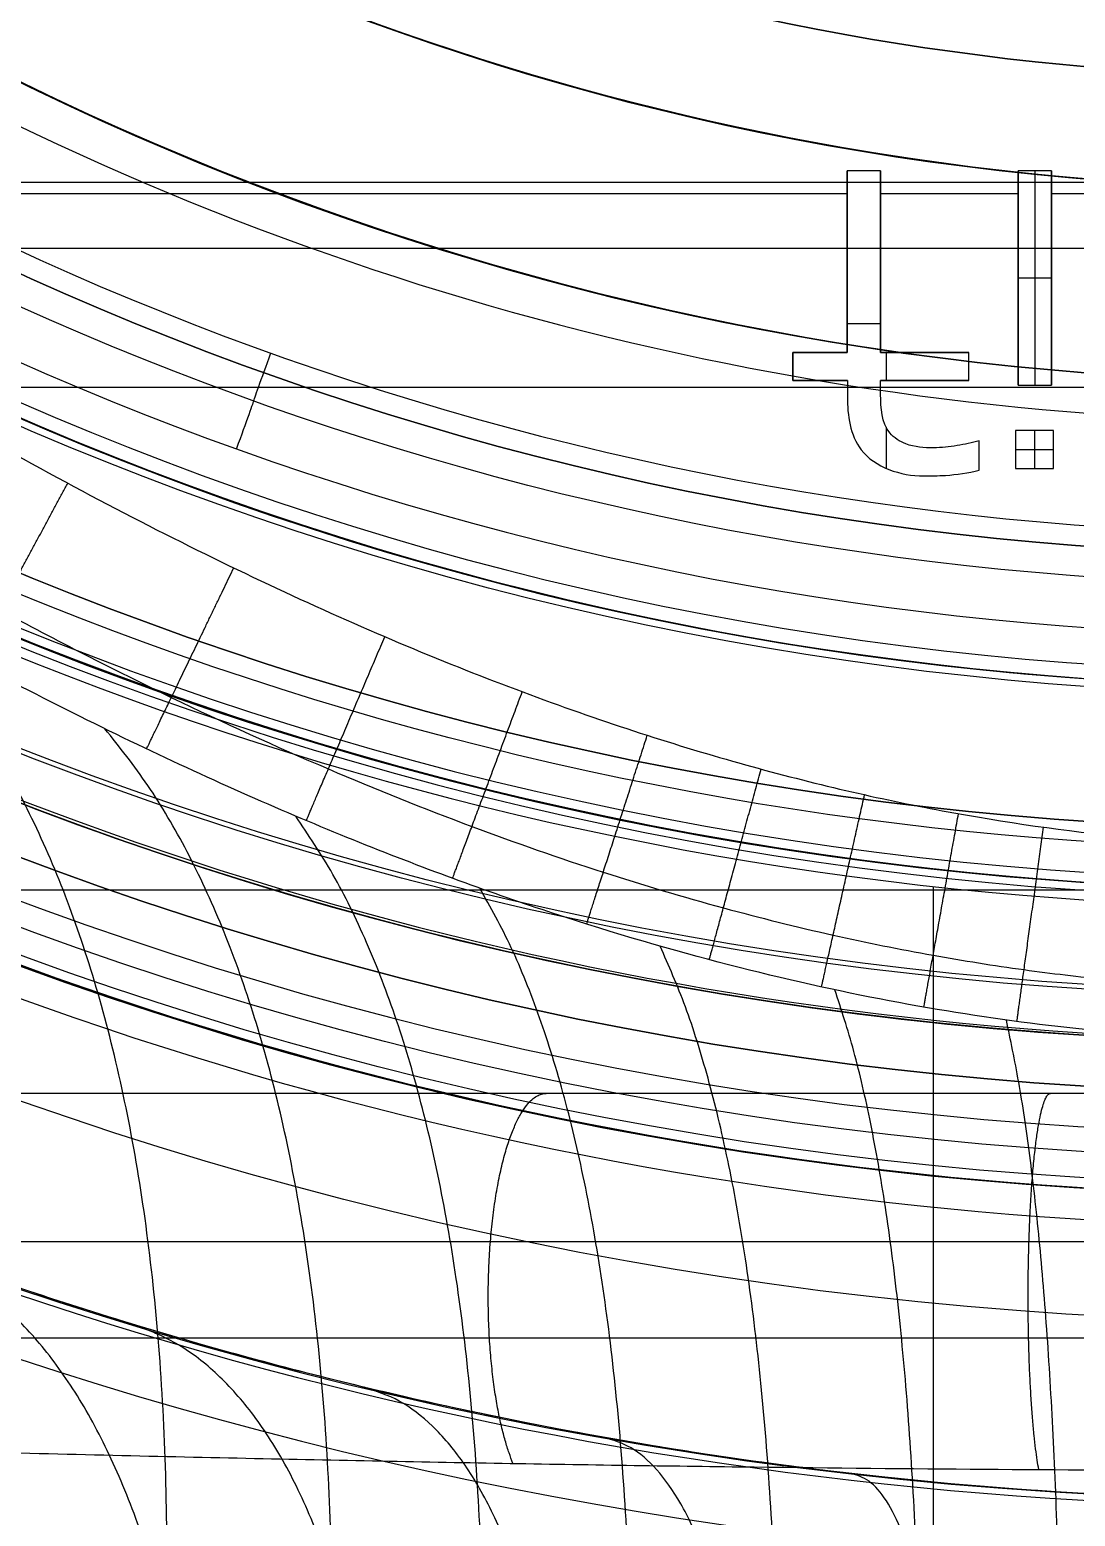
# Model space of a CAD drawing. Header units: centimetres. Extents: x -2.5 to 2.5, y -13.5 to 2.5.
# Drawn here: x -0.632 to -0.118, y -2.008 to -1.277 of the extents above; entities that cross this region are included whole.
import ezdxf

# ---------------------------------------------------------------- set-up
doc = ezdxf.new("R2010")
doc.units = ezdxf.units.CM
doc.layers.add('Default', color=7, linetype='Continuous', true_color=0x000000)

msp = doc.modelspace()

# ---------------------------------------------------------------- linework, layer by layer
at = {"layer": 'Default'}
for p, q in [((-0.8629934540732997, -1.351958431110149, -3.9), (0.8629934540852994, -1.351958431110149, -3.9)), ((-0.2303302296951, -1.4356086588, 3.06275), (-0.2303302296951, -1.3463714075, 3.06275)), ((-0.2139057877721, -1.346371407500001, 3.062750000000001), (-0.2303302296951, -1.346371407500001, 3.06275)), ((-0.2221180087336503, -1.346371407500001, 3.07525), (-0.2221180087336498, -1.346371407500001, 3.050250000000001)), ((-0.2139057877721, -1.3463714075, 3.06275), (-0.2139057877721, -1.4356086588, 3.06275)), ((-0.1462131491721, -1.451700622092, 3.06275), (-0.1462131491721, -1.346371407492, 3.06275)), ((-0.1299216981721, -1.346371407492, 3.06275), (-0.1462131491721, -1.346371407492, 3.06275)), ((-0.1380674236721502, -1.346371407492, 3.07525), (-0.1380674236721499, -1.346371407492, 3.050250000000001)), ((-0.1380674236721, -1.346371407492, 3.07525), (-0.1380674236721, -1.451700622092, 3.07525)), ((-0.1299216981721, -1.346371407492, 3.06275), (-0.1299216981721, -1.451700622092, 3.06275)), ((-0.2303302296950999, -1.35770908274624, 3.05025), (-0.9894222123144695, -1.35770908274624, 3.05025)), ((-0.1462131491720998, -1.35770908274624, 3.05025), (-0.2139057877720999, -1.35770908274624, 3.05025)), ((-0.1014615315720998, -1.35770908274624, 3.05025), (-0.1299216981720998, -1.35770908274624, 3.05025)), ((0.8019964206921819, -1.384556818149813, -3.4), (-0.8019964206801814, -1.384556818149813, -3.4)), ((-0.2303302296951, -1.39099003315, 3.07525), (-0.2303302296951, -1.39099003315, 3.05025)), ((-0.2139057877721, -1.39099003315, 3.07525), (-0.2139057877721, -1.39099003315, 3.05025)), ((-0.1462131491721, -1.399036014792, 3.07525), (-0.1462131491721, -1.399036014792, 3.05025)), ((-0.1462131491721, -1.399036014792, 3.07525), (-0.1299216981721, -1.399036014792, 3.07525)), ((-0.1299216981721, -1.399036014792, 3.07525), (-0.1299216981721, -1.399036014792, 3.05025)), ((-0.2303302296951, -1.4213767428465, 3.07525), (-0.2139057877721, -1.4213767428465, 3.07525)), ((-0.2570615076427, -1.4356086588, 3.06275), (-0.2303302296951, -1.4356086588, 3.06275)), ((-0.2570615076427, -1.449506263504, 3.06275), (-0.2570615076427, -1.4356086588, 3.06275)), ((-0.2436958686689, -1.4356086588, 3.07525), (-0.2436958686689, -1.4356086588, 3.05025)), ((-0.2139057877721, -1.4356086588, 3.06275), (-0.1705505807721, -1.4356086588, 3.06275)), ((-0.2112127115528, -1.4356086588, 3.07525), (-0.2112127115528, -1.449506263504, 3.07525)), ((-0.1922281842721, -1.4356086588, 3.07525), (-0.1922281842721, -1.4356086588, 3.05025)), ((-0.1705505807721, -1.449506263504, 3.06275), (-0.1705505807721, -1.4356086588, 3.06275)), ((-0.2570615076427, -1.442557461152, 3.07525), (-0.2570615076427, -1.442557461152, 3.05025)), ((-0.1705505807721, -1.442557461152, 3.07525), (-0.1705505807721, -1.442557461152, 3.050250000000001)), ((-0.2302637339789, -1.449506263504, 3.06275), (-0.2570615076427, -1.449506263504, 3.06275)), ((-0.2436626208108, -1.449506263504, 3.07525), (-0.2436626208108, -1.449506263504, 3.05025)), ((-0.2302637339788792, -1.449506263504, 3.06275), (-0.2302637339992489, -1.457552245175, 3.06275)), ((-0.2302637339890641, -1.4535292543395, 3.07525), (-0.2302637339890641, -1.4535292543395, 3.050250000000001)), ((-0.1705505807721, -1.449506263504, 3.06275), (-0.2139057877721, -1.449506263504, 3.06275)), ((-0.1922281842721, -1.449506263504, 3.07525), (-0.1922281842721, -1.449506263504, 3.05025)), ((-0.1462131491721, -1.451700622092, 3.06275), (-0.1299216981721, -1.451700622092, 3.06275)), ((-0.1380674236721499, -1.451700622092, 3.07525), (-0.1380674236721502, -1.451700622092, 3.050250000000001)), ((-0.2112127115528, -1.472406323032881, 3.07525), (-0.2112127115528, -1.492616075399403, 3.07525)), ((-0.1288577667115, -1.4740288468, 3.06275), (-0.1476095592721, -1.4740288468, 3.06275)), ((-0.1476095592721, -1.4740288468, 3.062750000000001), (-0.1476095592721, -1.49278063882, 3.06275)), ((-0.1382336629918502, -1.4740288468, 3.07525), (-0.1382336629918499, -1.4740288468, 3.05025)), ((-0.1382336629721, -1.4740288468, 3.07525), (-0.1382336629721, -1.492780638820001, 3.07525)), ((-0.1288577666721339, -1.49278063882, 3.062750000000001), (-0.1288577667115506, -1.4740288468, 3.06275)), ((-0.1653639154720879, -1.493578587416, 3.06275), (-0.1653639154629258, -1.479082521265, 3.062750000000001)), ((-0.1476095592721, -1.48340474281, 3.07525), (-0.1476095592721, -1.48340474281, 3.05025)), ((-0.1476095592721, -1.48340474281, 3.07525), (-0.1288577666918375, -1.48340474281, 3.07525)), ((-0.1288577666918423, -1.48340474281, 3.07525), (-0.1288577666918423, -1.48340474281, 3.05025)), ((-0.1653639154675068, -1.4863305543405, 3.07525), (-0.1653639154675068, -1.4863305543405, 3.05025)), ((-0.1476095592721, -1.49278063882, 3.06275), (-0.1288577666721, -1.49278063882, 3.06275)), ((-0.1382336629721502, -1.49278063882, 3.07525), (-0.1382336629721498, -1.49278063882, 3.050250000000001)), ((-0.1879535858831469, -2.024263967842226, -11.7), (-0.1879535858831469, -1.698239614729222, -11.7)), ((0.77278563841994, -1.8, 0.8169759707914501), (-0.7727798694131981, -1.8, 0.8169759707914501))]:
    msp.add_line(p, q, dxfattribs=at)
for centre, radius, start, end in [((0, -3.552713678800501e-16, -12.2), 2.499690594652, 90.00000000000001, 270), ((-1.414489680939823e-09, -1.493782253447762e-09, -11.7), 2.032971016854729, 44.41990661493926, 268.9001442872669), ((0, -5.329070518200752e-16, -3.2), 1.999999999999999, 90.00000000000001, 270), ((0, 0, 1.625), 1.775, 90, 270), ((0, 0, 2.218104481907), 1.775, 90, 270), ((0, 0, 1.7715522409535), 1.775, 90, 270), ((0, 0, 2.230604481907), 1.775, 90.46838930645275, 270), ((-2.40802933149098e-12, -1.486122336302742e-12, -11.7), 1.7086088901431, 55.00316425220173, 268.5990959644928), ((0, 0, -11.7), 1.70860889014, 55.00316425226172, 268.5990959644133), ((0, 8.881784197001252e-16, -3.2), 1.700000000000001, 90.00000000000001, 270), ((0, -1.776356839400251e-16, 1.943104481907), 1.695, 90.00000000000001, 270), ((0, -1.776356839400251e-16, 2.193104481907), 1.695, 90.00000000000001, 270), ((0, 0, 1.968104481907), 1.67, 90.00000000000001, 270), ((-6.418400859435261e-09, 4.475350401378365e-09, -2.3), 1.60000000544864, 304.7777720339693, 235.2222891541464), ((0, 0, -2.85), 1.6, 90.00000000000001, 270), ((-6.090588475787544e-09, 2.87672047960541e-07, 1.6), 1.574999693184827, 110.3329123390494, 69.66708705205367), ((-7.888609052210118e-31, -8.881784197001282e-17, 0.5), 1.469836076253, 90.00000000000001, 270.0000000000001), ((1.479396646715422e-12, -9.206964080021863e-11, 1.4), 1.525000000073368, 112.0971810042805, 67.9028189950204), ((0, 0, 1.4), 1.3, 118.4481734429889, 61.55182655701113), ((0, 0, -12.1), 2.15, 180, 0), ((5.445089946102565e-32, 1.577721810442024e-31, 2.733148992834), 1.865415327864, 180, 6.145651548693434e-14), ((0, 0, -12.1), 1.85, 180, 0), ((1.776356839400251e-16, 0, 2.3), 1.82, 180, 0), ((0, 0, 2.28), 1.8, 180, 0), ((0, 0, 2.042057713659), 1.8, 180, 270), ((0, 0, 1.4), 1.8, 180, 0), ((-1.805553913884908e-31, -8.832776948146517e-30, 2.984452014333), 1.773948508258, 179.9999999999993, 359.9999999999994), ((0, 0, -11.95018562705), 1.7, 180, 0), ((0, 0, 1.4), 1.592735026919, 180, 0), ((0, 0, 1.3), 1.535, 180, 0), ((0, 0, 0.9500000000000001), 1.535, 180, 0), ((0, 0, 0.8650000000000001), 1.45, 180, 0), ((0, 0, 0.5019870922842999), 1.45, 180, 270.0000000006124), ((3.823495761736303e-31, -2.810513849101997e-15, -12), 2.15, 180, 4.854997180391044e-14), ((1.092437577629426e-30, -2.847253253075997e-15, -12.2), 1.85, 180, 7.399440925561782e-14), ((-1.085463873042923e-31, -1.037837607336e-15, -2.35), 1.45, 180, 0), ((-1.137500810156507e-31, -1.055288824224e-15, -2.445), 1.355, 180, 0), ((-1.155045923347484e-31, -1.129686117271999e-15, -2.85), 1.355, 180, 0), ((6.00043348342183e-12, 2.267706022962557e-10, -3.4), 1.600061199487862, 223.4304618807379, 268.8983969751296), ((-4.729550084903167e-15, -2.640820895294383e-12, -3.99902080783), 1.703912068353359, 223.3002149444408, 268.8983969751868), ((5.534683822361331e-13, 3.375077994860476e-15, 2.203600857458), 2.00325567791045, 238.722864988442, 268.6052373185493)]:
    msp.add_arc(centre, radius, start, end, dxfattribs=at)
at = {"layer": 'Default', "extrusion": (0, 0, -1)}
for centre, radius, start, end in [((-3.410332196196464e-07, 8.468541827344467e-07, 11.6), 2.132971868070293, 271.0998644742624, 132.7700319573599), ((0, 1.387778780781446e-17, 11.5897184822), 2.132441063012, 271.0998557517826, 90), ((-5.329070518200752e-16, -1.256106330060902e-13, -2.1), 2.000000000000126, 301.4084727153809, 89.99999999999999), ((1.060544128062e-15, -1.156408302449563e-13, -2.12), 1.845000000000115, 270, 90), ((5.551115123125783e-18, -1.133711180489883e-14, -2.2431044819065), 1.774999999999989, 270.0000000000021, 87.8627238197396), ((0, 0, -1.918104481907), 1.775, 270, 90), ((0, 0, -1.6), 1.75, 270, 90), ((0, 0, -1.943104481907), 1.75, 270, 90), ((0, 0, -2.193104481907), 1.75, 270, 90), ((0, 0, 2.95), 1.7, 270, 90), ((0, 0, 3.075000000000001), 1.7, 270, 89.99999999999999), ((0, 0, -2.168104481907), 1.67, 270, 90), ((0, 0, -2.068104481907), 1.67, 270, 89.99999999999999), ((5.000772678936243e-14, -9.046399185308474e-11, -1.575), 1.550000000070636, 112.0971810147748, 67.90281898522515), ((-1.776356839400251e-16, -1.278941397231392e-10, -1.425), 1.550000000112033, 112.0971810140798, 67.90281898592026), ((0, 0, -1.5), 1.55, 112.0971810159446, 67.90281898405362), ((4.440892098500626e-17, -1.626077050786989e-12, -1.4), 1.300000000001851, 118.4481734429547, 61.5518265570453), ((-1.026037000564491e-30, -2.847253253075996e-15, 12.2), 2.15, 179.9999999999999, 0), ((1.086203203015819e-31, 2.208810534618833e-30, -2.70025), 1.912399958904, 180, 359.9999999999999), ((-9.679907427317068e-31, -2.810513849101997e-15, 12), 1.85, 179.9999999999999, 0), ((0, 0, -2.3), 1.832180073765, 180, 0), ((0, 0, -1.7210288568295), 1.8, 180, 0), ((0, 0, -2.238971143170501), 1.8, 180, 0), ((0, 0, -1.125), 1.535, 180, 0), ((0, 0, 2.324999999999999), 1.45, 180, 0), ((0, 0, -0.6834935461421502), 1.45, 180, 0), ((0, 0, 2.6475), 1.355, 180, 0), ((0, 0, -2.197942286341), 1.8, 270, 0), ((-5.094560832352442e-33, -2.847253253076e-15, 12.2), 1.7, 180, 0), ((3.377219302564941e-26, 2.481541837659083e-25, 11.7003712541), 1.7, 271.4009040355867, 359.9999999904506), ((-6.20423039995443e-34, -1.028652756343e-15, 2.3), 1.45, 180, 7.016709298520406e-15), ((0, -1.148055819259e-15, 2.85), 1.6, 270, 353.076923076923), ((-8.881784197001253e-17, 3.108624468950438e-14, 3.6), 1.355000000000044, 227.5619504222381, 312.4380495777619), ((0, 0, 3.5), 1.355, 227.5619504222372, 312.4380495777628), ((-6.000000496442226e-12, 2.254898490150481e-10, 3.9), 1.603916862509788, 271.1016030248711, 316.6997850444208), ((-1.332267629550188e-16, -2.566835632933362e-14, 3.4), 1.35499999999997, 234.272967488728, 305.727032511272), ((-3.148545693605839e-16, 4.765077221691172e-13, -3.05025), 1.679979246179604, 231.8372260347753, 308.1627739652247), ((0, 0, -2.1), 2, 271.3947626814349, 301.2771350111556)]:
    msp.add_arc(centre, radius, start, end, dxfattribs=at)
at = {"layer": 'Default', "extrusion": (1.185738763352164e-07, 1.917660872554058e-06, -0.9999999999981544)}
msp.add_arc((4.65434932543532e-08, -7.524191470356261e-07, -2.284937504049541), 1.752386096327069, 93.53520999034606, 86.46480574627344, dxfattribs=at)
at = {"layer": 'Default', "extrusion": (-4.416450215434877e-08, 4.392315963832166e-08, 0.9999999999999981)}
msp.add_arc((-1.019762138645356e-07, 9.998766903750547e-08, -2.200000090908275), 1.700000004086728, 304.7777720676715, 235.2222895058525, dxfattribs=at)
at = {"layer": 'Default', "extrusion": (1.420098693977226e-05, -6.273915583762299e-06, -0.9999999998794851)}
msp.add_arc((4.686104027850936e-05, 2.070639948605577e-05, 3.299887800499474), 1.700061127849983, 271.1016030387386, 316.5695381425796, dxfattribs=at)
at = {"layer": 'Default', "extrusion": (0.9415253331556971, -0.3369422013135989, 0)}
for centre, start, end in [((-1.524999999974, 1.425), 180, 269.9999999679324), ((-1.574999999973, 1.575000000000001), 0, 89.99991570616945)]:
    msp.add_arc(centre, 0.025, start, end, dxfattribs=at)
at = {"layer": 'Default'}
for points, knots in [([(1.085792599384e-06, -2.000000570242, -2.761321228591), (-0.03431296288728722, -2.000000504076655, -2.761319058279082), (-0.1035513857770192, -1.998231376447872, -2.758549508990241), (-0.2088122986046844, -1.990021464563616, -2.745670292332919), (-0.3155648697555119, -1.975943003203303, -2.723593007125365), (-0.4235364071818306, -1.955698494999369, -2.691836432025484), (-0.5337901672176711, -1.92860732917907, -2.649324604220718), (-0.646598817568907, -1.893871435256177, -2.594793759811612), (-0.7620924646091285, -1.850549977708108, -2.526752144676666), (-0.8804435448308516, -1.797422403983488, -2.44326692393823), (-1.001377816837242, -1.733162454769399, -2.342236460095694), (-1.124455547505132, -1.65621528321211, -2.221204594178364), (-1.248841464307684, -1.564876055139784, -2.077490463783556), (-1.373166499686583, -1.45738742272622, -1.908376405717677), (-1.495467608300628, -1.332099510251306, -1.71141576425433), (-1.61327794753464, -1.187252211281406, -1.484236268093221), (-1.72322973697066, -1.02213807079584, -1.226579037128868), (-1.822248635207817, -0.8334683757733864, -0.9357872542560369), (-1.874620628857636, -0.7008597054821253, -0.7368598761211236), (-1.897821397495, -0.6310895517049, -0.6357554586622)], [0, 0, 0, 0, 1.999734553745197, 3.999469107489714, 5.999203661236271, 7.998938214982827, 9.998672768725983, 11.99840732247254, 13.9981418762191, 15.99787642996225, 17.99761098370881, 19.99734553745196, 21.99708009119852, 23.99681464494508, 25.99654919868824, 27.99628375243479, 29.99601830618135, 31.9957528599245, 33.99548334655009, 33.99548334655009, 33.99548334655009, 33.99548334655009]), ([(-0.9529634333234133, -1.372273554066314, -2.270710730699532), (-0.9529634158957567, -1.372273566168769, -2.270710730699532), (-0.9161209181394451, -1.397858457585421, -2.270710730699532), (-0.8459268789144305, -1.44504935112715, -2.270710730699532), (-0.7439016100251575, -1.508360134152097, -2.270710730699532), (-0.6510067971194787, -1.560994260150247, -2.270710730699532), (-0.5661703867319647, -1.604396534787511, -2.270710730699532), (-0.4885844081849905, -1.639811824930788, -2.270710730699532), (-0.4176158295841284, -1.668341267247632, -2.270710730699532), (-0.3527098641711616, -1.690983532520253, -2.270710730699532), (-0.2933617155522526, -1.708641995091672, -2.270710730699532), (-0.2391734611261977, -1.722109045152175, -2.270710730699532), (-0.189785586388478, -1.732091730089621, -2.270710730699532), (-0.144854015376169, -1.739227101600566, -2.270710730699532), (-0.1039685287739538, -1.744072012700759, -2.270710730699532), (-0.0666527223188874, -1.747109583328163, -2.270710730699532), (-0.03238811391536638, -1.748722060092381, -2.270710730699532), (-0.01050136756444601, -1.74905710227917, -2.27071073069923), (1.893393231590048e-05, -1.749056917048142, -2.270710730699194), (1.904239412896497e-05, -1.749056917046215, -2.270710730699194)], [-6.20031545971717e-08, -6.20031545971717e-08, -6.20031545971717e-08, -6.20031545971717e-08, 0, 0.1310761428612, 0.2468554582965, 0.3495838218946, 0.4411092835365, 0.5227983067863, 0.5958378347666, 0.6613209944805, 0.7201494480914, 0.7731284542486, 0.8208221950433, 0.8637907275802, 0.9026120468421, 0.9378673707102, 0.9701369729082, 1, 1.0000003078839, 1.0000003078839, 1.0000003078839, 1.0000003078839]), ([(-0.2302637339951, -1.457552245175, 3.05025), (-0.2302637339951, -1.466479608716, 3.05025), (-0.2271920995126, -1.488861445109, 3.05025), (-0.2038762494224, -1.496382078193, 3.05025), (-0.1927601499427, -1.4963714075, 3.05025)], [0, 0, 0, 0, 0.2990142372449715, 0.6713384428507857, 0.6713384428507857, 0.6713384428507857, 0.6713384428507857]), ([(-0.2302637339951, -1.457552245175, 3.07525), (-0.2302637339951, -1.466479608716, 3.07525), (-0.2271920995126, -1.488861445109, 3.07525), (-0.2038762494224, -1.496382078193, 3.07525), (-0.1927601499427, -1.4963714075, 3.07525)], [-0.6713384428507857, -0.6713384428507857, -0.6713384428507857, -0.6713384428507857, -0.3723242056058141, 0, 0, 0, 0]), ([(-0.230263733995148, -1.457552245175, 3.06275), (-0.2302637339951066, -1.466479608716123, 3.06275), (-0.2271920995125062, -1.488861445109046, 3.06275), (-0.2038762494223663, -1.496382078192995, 3.06275), (-0.1927601499426999, -1.496371407500061, 3.06275)], [0.04066721764395242, 0.04066721764395242, 0.04066721764395242, 0.04066721764395242, 0.4502749278847, 0.9603070478668526, 0.9603070478668526, 0.9603070478668526, 0.9603070478668526]), ([(-0.1653639154629, -1.479082521265, 3.05025), (-0.1689719737398, -1.479985793441, 3.05025), (-0.1763972086444, -1.481794794728, 3.05025), (-0.1885480080772, -1.482857134288, 3.05025), (-0.2003815555657, -1.482050123501, 3.05025), (-0.2132126621761, -1.474003118649, 3.05025), (-0.2139037522794, -1.462834496365, 3.05025), (-0.213905787772, -1.456355322283, 3.05025)], [0, 0, 0, 0, 0.1161896539712687, 0.238026938968726, 0.380752959923205, 0.4799471018450699, 0.6823484849201049, 0.6823484849201049, 0.6823484849201049, 0.6823484849201049]), ([(-0.1653639154629, -1.479082521265, 3.07525), (-0.1689719737398, -1.479985793441, 3.07525), (-0.1763972086444, -1.481794794728, 3.07525), (-0.1885480080772, -1.482857134288, 3.07525), (-0.2003815555657, -1.482050123501, 3.07525), (-0.2132126621761, -1.47400311865, 3.07525), (-0.2139037522795, -1.462834496364, 3.07525), (-0.2139057877721, -1.456355322282, 3.07525)], [-0.682348484934816, -0.682348484934816, -0.682348484934816, -0.682348484934816, -0.5661588309610422, -0.4443215459609582, -0.3015955250034021, -0.2024013830793987, 0, 0, 0, 0]), ([(-0.1653639154628391, -1.479082521265244, 3.06275), (-0.1689719737397199, -1.479985793440211, 3.06275), (-0.176397208644375, -1.481794794727998, 3.06275), (-0.1885480080772, -1.482857134288, 3.06275), (-0.2003815555657, -1.482050123501, 3.06275), (-0.2132126621759234, -1.474003118650111, 3.06275), (-0.2139037522794163, -1.46283449636463, 3.06275), (-0.2139057877721381, -1.4563553222825, 3.06275)], [0.03660461886560559, 0.03660461886560559, 0.03660461886560559, 0.03660461886560559, 0.1945467084572, 0.3601658898973, 0.5541801176535, 0.6890194042405, 0.9641531729133839, 0.9641531729133839, 0.9641531729133839, 0.9641531729133839]), ([(-0.1927601499427, -1.4963714075, 3.05025), (-0.1891790970665, -1.496367969935, 3.05025), (-0.179978909899, -1.496245003542, 3.05025), (-0.1708268505887, -1.494875310841, 3.05025), (-0.1653639154721, -1.493578587416, 3.05025)], [0, 0, 0, 0, 0.1076786576824203, 0.2765077525072286, 0.2765077525072286, 0.2765077525072286, 0.2765077525072286]), ([(-0.1927601499427, -1.4963714075, 3.07525), (-0.1891790970665, -1.496367969935, 3.07525), (-0.179978909899, -1.496245003542, 3.07525), (-0.1708268505887, -1.494875310841, 3.07525), (-0.1653639154721, -1.493578587416, 3.07525)], [-0.2765077525072286, -0.2765077525072286, -0.2765077525072286, -0.2765077525072286, -0.1688290948248082, 0, 0, 0, 0]), ([(-0.1927601499426998, -1.496371407500065, 3.06275), (-0.1891790970664251, -1.496367969935201, 3.06275), (-0.179978909898976, -1.496245003541998, 3.06275), (-0.1708268505886868, -1.494875310841357, 3.06275), (-0.1653639154721092, -1.493578587415963, 3.06275)], [0.07836404830648452, 0.07836404830648452, 0.07836404830648452, 0.07836404830648452, 0.4067703564796, 0.9216777758071887, 0.9216777758071887, 0.9216777758071887, 0.9216777758071887]), ([(6.674704990621719e-06, -2.465621394515618, -1.612518518982839), (-0.02523592522592832, -2.465621073964489, -1.612520114393699), (-0.08185739166442907, -2.465143871776395, -1.610268034717397), (-0.1694286900878129, -2.462696357326055, -1.599077446240606), (-0.2629353401824952, -2.457902203805103, -1.578344992500605), (-0.3563862733598655, -2.450677633598362, -1.549376607593532), (-0.4502106315902174, -2.440660798810392, -1.512495210241165), (-0.544582200484366, -2.427481548032574, -1.468051982930528), (-0.641715606087728, -2.410411915102135, -1.415195611354033), (-0.7464089941820793, -2.387759111847436, -1.350646775301146), (-0.8619784143945163, -2.357157490769674, -1.270504605754028), (-0.9867416474220558, -2.316902681190352, -1.173627957022603), (-1.115559866954231, -2.266877328816896, -1.062425159554392), (-1.245600241290107, -2.207067812813948, -0.9386212198434603), (-1.379219337029852, -2.135116939418393, -0.7990090391856736), (-1.518440489168744, -2.047452527443275, -0.6391516029483344), (-1.653055716060972, -1.947875138839927, -0.4684984776877375), (-1.738663843413123, -1.874230204726391, -0.3493423043596404), (-1.777370058765231, -1.838503673332539, -0.2931138402616327)], [0.3734274504219035, 0.3734274504219035, 0.3734274504219035, 0.3734274504219035, 1.78056533181935, 3.530567647999936, 5.241756144302935, 6.940638481258364, 8.639195952957499, 10.31977259660852, 12.00278286551324, 13.81464046368323, 15.87663193110734, 18.13763801336902, 20.47808880674035, 22.84907890838739, 25.3213924174394, 28.06425898103711, 31.04206712088731, 33.61899020204676, 33.61899020204676, 33.61899020204676, 33.61899020204676]), ([(6.467709099584836e-06, -2.250278908349101, -1.4036462533784), (-0.01849864049720408, -2.250278825950442, -1.403647901534075), (-0.06000069708320165, -2.250365047140565, -1.401547854996583), (-0.1245860112066968, -2.250712723572357, -1.391104895120438), (-0.1945144581659445, -2.250996512576136, -1.371716177513554), (-0.2657356067062352, -2.250674154043793, -1.344543451798743), (-0.3388214872248545, -2.249144636568444, -1.309821753534255), (-0.4140387317543079, -2.24578963124602, -1.267812195381785), (-0.4932319864702346, -2.239900741412068, -1.217641111129513), (-0.5805330985866728, -2.230256917029673, -1.15610594725499), (-0.679166130888699, -2.214933815107211, -1.079349768279003), (-0.7881708671700757, -2.192015852270396, -0.9861109552591499), (-0.90324381897864, -2.160593833195837, -0.8785698315769385), (-1.021776394221261, -2.120131763339157, -0.7583094621403003), (-1.145858078724136, -2.068549521802005, -0.6221330631215427), (-1.277517573193133, -2.002569690972619, -0.4655791356857941), (-1.407173912888928, -1.924379236683898, -0.2977804842281977), (-1.491025450881489, -1.864534992595348, -0.1801642993016739), (-1.529218653531543, -1.835075825982509, -0.1245637226661502)], [0.4179237310775814, 0.4179237310775814, 0.4179237310775814, 0.4179237310775814, 1.861789868753857, 3.657366584344606, 5.413118671950042, 7.156244117305613, 8.89903623710812, 10.62337926351703, 12.35021929281537, 14.20926215530749, 16.3249529932112, 18.64484127997573, 21.04624321510882, 23.47897977782675, 26.0156784607079, 28.82997607050617, 31.88533371773563, 34.52855996273068, 34.52855996273068, 34.52855996273068, 34.52855996273068]), ([(1.426607001287852, -1.872971706959843, 0.6007392609351687), (1.325443562876251, -1.872971706959679, 0.6495405432046326), (1.133521526356164, -1.872971706959874, 0.7463289732792485), (0.8569739707482935, -1.872971706959874, 0.885940032995255), (0.5991182324246082, -1.872971706959874, 1.002568315437848), (0.3519596567123905, -1.872971706959874, 1.087264346351463), (0.1051924607268644, -1.872971706959874, 1.132185858093753), (-0.1517699087533985, -1.872971706959874, 1.128302892777798), (-0.4183424037854994, -1.872971706959874, 1.069385218280159), (-0.6798520174935987, -1.872971706959874, 0.96841105529593), (-0.9316624298744595, -1.872971706959874, 0.8486332163503455), (-1.177631532572671, -1.872971706959874, 0.7238289782999252), (-1.341388169318488, -1.872971706959679, 0.6418555087591878), (-1.426026363642337, -1.872971706959671, 0.6010193852467672)], [0.3109572470913815, 0.3109572470913815, 0.3109572470913815, 0.3109572470913815, 3.857066985578472, 7.078631666682566, 9.983777504276787, 12.5725169207174, 14.95818104280867, 17.36899688037807, 20.05177454196267, 23.0225321467469, 25.88529251107107, 28.68662242973823, 31.65351296965913, 31.65351296965913, 31.65351296965913, 31.65351296965913]), ([(-1.421510590884, -1.951225851306, 0.5916565300612), (-1.344507910472, -1.953998924278, 0.6269717104628), (-1.199352793185, -1.959220829603, 0.6955064999856), (-1.004026448528, -1.965963073775, 0.7884676305439), (-0.8270710384390002, -1.971593126316, 0.8696870187262), (-0.6668062861430002, -1.976142522405, 0.9373357684258998), (-0.5239032918396002, -1.979499619491, 0.9902737346086998), (-0.3945837670100001, -1.982043092945, 1.029870901409), (-0.2748500502834001, -1.983798527867, 1.058040417657), (-0.1622638394424, -1.984840345998, 1.076047772899), (-0.08802491367546056, -1.985248198233223, 1.081935398613382), (-0.0502084318423109, -1.985341461615019, 1.083377192781438), (-0.04833922067167472, -1.985345792286014, 1.083444620813745)], [0, 0, 0, 0, 1.598169696709572, 3.196339393416107, 4.794509090125679, 6.392678786835251, 7.990848483541786, 9.589018180251358, 11.18718787696093, 12.78535757366747, 14.38352727037704, 14.46665507710023, 14.46665507710023, 14.46665507710023, 14.46665507710023])]:
    msp.add_open_spline(points, degree=3, knots=knots, dxfattribs=at)
for points, degree in [([(3.751773737174e-05, -3.599694059493, -1.112087663809), (-0.03506827700120261, -3.599676194859807, -1.112081303612106), (-0.1060118491620964, -3.597170976199791, -1.110620482957451), (-0.2147988628792785, -3.583705130958422, -1.103925883457409), (-0.3246225998847954, -3.56090941509254, -1.092443618036095), (-0.4342391607437408, -3.528436206005874, -1.076194221855193), (-0.5442957961025512, -3.485695677433119, -1.054921107062785), (-0.6558861422963991, -3.431133667386007, -1.028049241305146), (-0.7701133456057196, -3.363225710110201, -0.9946661704871659), (-0.8856147800566824, -3.280909477228822, -0.9544351740153602), (-1.000103701320693, -3.184225468774325, -0.9076216983451784), (-1.114523868347324, -3.070583728004108, -0.8532710911777226), (-1.230880522987561, -2.93439735906721, -0.7892306177798942), (-1.349680057026086, -2.771395053014031, -0.7130073573929187), (-1.464628401575417, -2.584806131919756, -0.62679182396452), (-1.575404055659992, -2.370968088001608, -0.5294270215393645), (-1.68229369706198, -2.120904369288348, -0.4178725889243531), (-1.78364411243249, -1.830744803261625, -0.289284206420406), (-1.873268495927441, -1.502845426742692, -0.1464385150813516), (-1.920512659709512, -1.271188772901581, -0.04863182765301732), (-1.941132955057, -1.150674072603, 0.0005025436195060074)], 3), ([(3.551443868801813e-08, -3.590547658089001, -0.8122216244028998), (-0.03033571428079, -3.59054695564, -0.8122230248182998), (-0.09168746916385, -3.588164632435, -0.8109794586221999), (-0.1856560681598, -3.575065145042, -0.8053262888373999), (-0.2808419201667999, -3.552945588673, -0.7956062984190999), (-0.3763465156985, -3.521147140024, -0.7817530244952998), (-0.4717565241494001, -3.479389376205, -0.7636994689400999), (-0.5692039626836, -3.425246433299, -0.7407221613421999), (-0.6698568190045, -3.357040425637, -0.7118436741946998), (-0.773680014115, -3.272197905848, -0.6761525182766999), (-0.8765272929932998, -3.171588666683, -0.6343726074839999), (-0.9786474110582, -3.052789473695, -0.5859304970665999), (-1.081049777418, -2.910529227204, -0.5293992175443999), (-1.185185612857, -2.739514552521, -0.4621749029333), (-1.288915917345, -2.535112368033, -0.3832667753148999), (-1.389619521339, -2.292724992301, -0.2919072111286999), (-1.484532157543, -2.00832498866, -0.187343289662), (-1.572536948743, -1.674215432882, -0.06592940717863997), (-1.622830148952, -1.416757523124, 0.02521292109847001), (-1.645, -1.278923372388, 0.07261334862803)], 3), ([(-0.9126305403407002, -1.31419386478, -2.3), (-0.8604723276461002, -1.35041458881, -2.3), (-0.7600295198434002, -1.416757854012, -2.3), (-0.6212468254168001, -1.497766430739, -2.3), (-0.4938571357593001, -1.561326721142, -2.3), (-0.3776174119687001, -1.608838629883, -2.3), (-0.2725530657978001, -1.642088688968, -2.3), (-0.1768702632621, -1.663617679786, -2.3), (-0.08714288329271003, -1.675744121057, -2.3), (-0.02866660076041001, -1.678346790704, -2.3), (1.718104688204001e-05, -1.678346291531, -2.3)], 3), ([(-0.2303302296951, -1.3463714075, 3.05025), (-0.2303302296951, -1.39099003315, 3.05025), (-0.2303302296951, -1.4356086588, 3.05025)], 2), ([(-0.2139057877721, -1.3463714075, 3.05025), (-0.2193806017465, -1.3463714075, 3.05025), (-0.2248554157208, -1.3463714075, 3.05025), (-0.2303302296951, -1.3463714075, 3.05025)], 3), ([(-0.2303302296951, -1.3463714075, 3.07525), (-0.2303302296951, -1.3463714075, 3.06275), (-0.2303302296951, -1.3463714075, 3.05025)], 2), ([(-0.2139057877721, -1.3463714075, 3.07525), (-0.2193806017465, -1.3463714075, 3.07525), (-0.2248554157208, -1.3463714075, 3.07525), (-0.2303302296951, -1.3463714075, 3.07525)], 3), ([(-0.2303302296951, -1.4356086588, 3.07525), (-0.2303302296951, -1.39099003315, 3.07525), (-0.2303302296951, -1.3463714075, 3.07525)], 2), ([(-0.2139057877721, -1.4356086588, 3.05025), (-0.2139057877721, -1.39099003315, 3.05025), (-0.2139057877721, -1.3463714075, 3.05025)], 2), ([(-0.2139057877721, -1.3463714075, 3.05025), (-0.2139057877721, -1.3463714075, 3.06275), (-0.2139057877721, -1.3463714075, 3.07525)], 2), ([(-0.2139057877721, -1.3463714075, 3.07525), (-0.2139057877721, -1.39099003315, 3.07525), (-0.2139057877721, -1.4356086588, 3.07525)], 2), ([(-0.1462131491721, -1.346371407492, 3.05025), (-0.1462131491721, -1.399036014792, 3.05025), (-0.1462131491721, -1.451700622092, 3.05025)], 2), ([(-0.1299216981721, -1.346371407492, 3.05025), (-0.1353521818388, -1.346371407492, 3.05025), (-0.1407826655055, -1.346371407492, 3.05025), (-0.1462131491721, -1.346371407492, 3.05025)], 3), ([(-0.1462131491721, -1.451700622092, 3.07525), (-0.1462131491721, -1.399036014792, 3.07525), (-0.1462131491721, -1.346371407492, 3.07525)], 2), ([(-0.1462131491721, -1.346371407492, 3.07525), (-0.1462131491721, -1.346371407492, 3.06275), (-0.1462131491721, -1.346371407492, 3.05025)], 2), ([(-0.1299216981721, -1.346371407492, 3.07525), (-0.1353521818388, -1.346371407492, 3.07525), (-0.1407826655055, -1.346371407492, 3.07525), (-0.1462131491721, -1.346371407492, 3.07525)], 3), ([(-0.1299216981721, -1.451700622092, 3.05025), (-0.1299216981721, -1.399036014792, 3.05025), (-0.1299216981721, -1.346371407492, 3.05025)], 2), ([(-0.1299216981721, -1.346371407492, 3.05025), (-0.1299216981721, -1.346371407492, 3.06275), (-0.1299216981721, -1.346371407492, 3.07525)], 2), ([(-0.1299216981721, -1.346371407492, 3.07525), (-0.1299216981721, -1.399036014792, 3.07525), (-0.1299216981721, -1.451700622092, 3.07525)], 2), ([(1.981264861211e-05, -1.774524557067, -2.227381403018), (-0.02285146391219001, -1.77452492543, -2.227381444944), (-0.06900658499094002, -1.773078827303, -2.227242175013), (-0.1397749312674, -1.7663419461, -2.22660202091), (-0.2136287280787001, -1.754541733209, -2.225506948532), (-0.2926090064232, -1.736680324016, -2.22390713817), (-0.3787983776361001, -1.711263840192, -2.221732808677), (-0.4747369675454001, -1.676061517641, -2.218883035107), (-0.5811576955113001, -1.629041939621, -2.215307729517), (-0.6984129938662001, -1.568374611873, -2.210989798075), (-0.8269935258110002, -1.492328760514, -2.205926188471), (-0.9207430258711002, -1.430307763243, -2.20205319553), (-0.9696699375644002, -1.396330987281, -2.200000072402)], 3), ([(-0.2570615076427, -1.4356086588, 3.05025), (-0.2570615076427, -1.442557461152, 3.05025), (-0.2570615076427, -1.449506263504, 3.05025)], 2), ([(-0.2303302296951, -1.4356086588, 3.05025), (-0.2436958686689, -1.4356086588, 3.05025), (-0.2570615076427, -1.4356086588, 3.05025)], 2), ([(-0.2570615076427, -1.4356086588, 3.05025), (-0.2570615076427, -1.4356086588, 3.06275), (-0.2570615076427, -1.4356086588, 3.07525)], 2), ([(-0.2570615076427, -1.4356086588, 3.07525), (-0.2436958686689, -1.4356086588, 3.07525), (-0.2303302296951, -1.4356086588, 3.07525)], 2), ([(-0.2570615076427, -1.449506263504, 3.07525), (-0.2570615076427, -1.442557461152, 3.07525), (-0.2570615076427, -1.4356086588, 3.07525)], 2), ([(-0.2303302296951, -1.4356086588, 3.05025), (-0.2303302296951, -1.4356086588, 3.06275), (-0.2303302296951, -1.4356086588, 3.07525)], 2), ([(-0.1705505807721, -1.4356086588, 3.05025), (-0.1922281842721, -1.4356086588, 3.05025), (-0.2139057877721, -1.4356086588, 3.05025)], 2), ([(-0.2139057877721, -1.4356086588, 3.05025), (-0.2139057877721, -1.4356086588, 3.06275), (-0.2139057877721, -1.4356086588, 3.07525)], 2), ([(-0.2139057877721, -1.4356086588, 3.07525), (-0.1922281842721, -1.4356086588, 3.07525), (-0.1705505807721, -1.4356086588, 3.07525)], 2), ([(-0.1705505807721, -1.449506263504, 3.05025), (-0.1705505807721, -1.444873728603, 3.05025), (-0.1705505807721, -1.440241193701, 3.05025), (-0.1705505807721, -1.4356086588, 3.05025)], 3), ([(-0.1705505807721, -1.4356086588, 3.07525), (-0.1705505807721, -1.4356086588, 3.06275), (-0.1705505807721, -1.4356086588, 3.05025)], 2), ([(-0.1705505807721, -1.449506263504, 3.07525), (-0.1705505807721, -1.444873728603, 3.07525), (-0.1705505807721, -1.440241193701, 3.07525), (-0.1705505807721, -1.4356086588, 3.07525)], 3), ([(-1.95, -1.452803662516, 3.25025), (0, -1.452803662516, 3.25025), (1.95, -1.452803662516, 3.25025)], 2), ([(-0.2570615076427, -1.449506263504, 3.05025), (-0.2436626208108, -1.449506263504, 3.05025), (-0.2302637339789, -1.449506263504, 3.05025)], 2), ([(-0.2302637339789, -1.449506263504, 3.07525), (-0.2436626208108, -1.449506263504, 3.07525), (-0.2570615076427, -1.449506263504, 3.07525)], 2), ([(-0.2570615076427, -1.449506263504, 3.07525), (-0.2570615076427, -1.449506263504, 3.06275), (-0.2570615076427, -1.449506263504, 3.05025)], 2), ([(-0.2302637339789, -1.449506263504, 3.05025), (-0.2302637339843, -1.452188257394, 3.05025), (-0.2302637339951, -1.454870251285, 3.05025), (-0.2302637339951, -1.457552245175, 3.05025)], 3), ([(-0.2302637339789, -1.449506263504, 3.05025), (-0.2302637339789, -1.449506263504, 3.06275), (-0.2302637339789, -1.449506263504, 3.07525)], 2), ([(-0.2302637339789, -1.449506263504, 3.07525), (-0.2302637339843, -1.452188257394, 3.07525), (-0.2302637339951, -1.454870251285, 3.07525), (-0.2302637339951, -1.457552245175, 3.07525)], 3), ([(-0.2139057877721537, -1.4563553222825, 3.06275), (-0.2139065050038655, -1.454072302802413, 3.06275), (-0.2139057877721347, -1.451789283097505, 3.06275), (-0.2139057877721084, -1.449506263504, 3.06275)], 3), ([(-0.213905787772, -1.456355322283, 3.05025), (-0.2139060265874, -1.45559514922, 3.05025), (-0.2139061862631, -1.454074247412, 3.05025), (-0.2139059474479, -1.451791227804, 3.05025), (-0.2139057877721, -1.450268103482, 3.05025), (-0.2139057877721, -1.449506263504, 3.05025)], 3), ([(-0.2139057877721, -1.456355322282, 3.07525), (-0.2139060265712, -1.455595201335, 3.07525), (-0.2139061862648, -1.454074369011, 3.07525), (-0.2139059474661, -1.451791349406, 3.07525), (-0.2139057877721, -1.450268155597, 3.07525), (-0.2139057877721, -1.449506263504, 3.07525)], 3), ([(-0.2139057877721, -1.449506263504, 3.05025), (-0.1922281842721, -1.449506263504, 3.05025), (-0.1705505807721, -1.449506263504, 3.05025)], 2), ([(-0.2139057877721, -1.449506263504, 3.07525), (-0.2139057877721, -1.449506263504, 3.06275), (-0.2139057877721, -1.449506263504, 3.05025)], 2), ([(-0.1705505807721, -1.449506263504, 3.07525), (-0.1922281842721, -1.449506263504, 3.07525), (-0.2139057877721, -1.449506263504, 3.07525)], 2), ([(-0.1705505807721, -1.449506263504, 3.05025), (-0.1705505807721, -1.449506263504, 3.06275), (-0.1705505807721, -1.449506263504, 3.07525)], 2), ([(-0.1462131491721, -1.451700622092, 3.05025), (-0.1407826655055, -1.451700622092, 3.05025), (-0.1353521818388, -1.451700622092, 3.05025), (-0.1299216981721, -1.451700622092, 3.05025)], 3), ([(-0.1462131491721, -1.451700622092, 3.05025), (-0.1462131491721, -1.451700622092, 3.06275), (-0.1462131491721, -1.451700622092, 3.07525)], 2), ([(-0.1462131491721, -1.451700622092, 3.07525), (-0.1407826655055, -1.451700622092, 3.07525), (-0.1353521818388, -1.451700622092, 3.07525), (-0.1299216981721, -1.451700622092, 3.07525)], 3), ([(-0.1299216981721, -1.451700622092, 3.07525), (-0.1299216981721, -1.451700622092, 3.06275), (-0.1299216981721, -1.451700622092, 3.05025)], 2), ([(-0.2302637339951, -1.457552245175, 3.07525), (-0.2302637339951, -1.457552245175, 3.06275), (-0.2302637339951, -1.457552245175, 3.05025)], 2), ([(-0.2139057877721, -1.456355322282, 3.07525), (-0.21390578777205, -1.4563553222825, 3.06275), (-0.213905787772, -1.456355322283, 3.05025)], 2), ([(-0.2139057877721537, -1.45635532228189, 3.075249999999999), (-0.2139057877721537, -1.45635532228189, 3.062749999999999), (-0.2139057877721537, -1.45635532228189, 3.050249999999999)], 2), ([(-0.2093648672472959, -1.475254987600697, 3.07525), (-0.2093648672472959, -1.475254987600697, 3.06275), (-0.2093648672472959, -1.475254987600697, 3.05025)], 2), ([(-0.1476095592721, -1.4740288468, 3.05025), (-0.1476095592721, -1.48027944414, 3.05025), (-0.1476095592721, -1.48653004148, 3.05025), (-0.1476095592721, -1.49278063882, 3.05025)], 3), ([(-0.1288577667115, -1.4740288468, 3.05025), (-0.1351083642317, -1.4740288468, 3.05025), (-0.1413589617519, -1.4740288468, 3.05025), (-0.1476095592721, -1.4740288468, 3.05025)], 3), ([(-0.1476095592721, -1.4740288468, 3.07525), (-0.1476095592721, -1.4740288468, 3.06275), (-0.1476095592721, -1.4740288468, 3.05025)], 2), ([(-0.1288577667115, -1.4740288468, 3.07525), (-0.1351083642317, -1.4740288468, 3.07525), (-0.1413589617519, -1.4740288468, 3.07525), (-0.1476095592721, -1.4740288468, 3.07525)], 3), ([(-0.1476095592721, -1.4740288468, 3.07525), (-0.1476095592721, -1.48027944414, 3.07525), (-0.1476095592721, -1.48653004148, 3.07525), (-0.1476095592721, -1.49278063882, 3.07525)], 3), ([(-0.1288577666721, -1.49278063882, 3.05025), (-0.1288577666853, -1.48653004148, 3.05025), (-0.1288577666984, -1.48027944414, 3.05025), (-0.1288577667115, -1.4740288468, 3.05025)], 3), ([(-0.1288577667115, -1.4740288468, 3.07525), (-0.1288577667115, -1.4740288468, 3.06275), (-0.1288577667115, -1.4740288468, 3.05025)], 2), ([(-0.1288577666721, -1.49278063882, 3.07525), (-0.1288577666853, -1.48653004148, 3.07525), (-0.1288577666984, -1.48027944414, 3.07525), (-0.1288577667115, -1.4740288468, 3.07525)], 3), ([(-0.2235114476085593, -1.483469170275099, 3.075250000000001), (-0.2235114476085593, -1.483469170275099, 3.062750000000001), (-0.2235114476085593, -1.483469170275099, 3.050250000000001)], 2), ([(-0.2014900735313501, -1.480615352371148, 3.07525), (-0.2014900735313501, -1.480615352371148, 3.062750000000001), (-0.2014900735313501, -1.480615352371148, 3.050250000000001)], 2), ([(-0.1879161191517061, -1.482517823752748, 3.07525), (-0.1879161191517061, -1.482517823752748, 3.06275), (-0.1879161191517061, -1.482517823752748, 3.05025)], 2), ([(-0.1762617319435331, -1.481479073438425, 3.07525), (-0.1762617319435331, -1.481479073438425, 3.06275), (-0.1762617319435331, -1.481479073438425, 3.05025)], 2), ([(-0.1653639154721, -1.493578587416, 3.05025), (-0.1653639154691, -1.488746565366, 3.05025), (-0.165363915466, -1.483914543315, 3.05025), (-0.1653639154629, -1.479082521265, 3.05025)], 3), ([(-0.1653639154629, -1.479082521265, 3.07525), (-0.1653639154629, -1.479082521265, 3.06275), (-0.1653639154629, -1.479082521265, 3.05025)], 2), ([(-0.1653639154721, -1.493578587416, 3.07525), (-0.1653639154691, -1.488746565366, 3.07525), (-0.165363915466, -1.483914543315, 3.07525), (-0.1653639154629, -1.479082521265, 3.07525)], 3), ([(-0.165363915462912, -1.479082521265262, 3.07525), (-0.165363915462912, -1.479082521265262, 3.06275), (-0.165363915462912, -1.479082521265262, 3.050250000000001)], 2), ([(-0.1927601499427, -1.4963714075, 3.07525), (-0.1927601499427, -1.4963714075, 3.06275), (-0.1927601499427, -1.4963714075, 3.05025)], 2), ([(-0.1927601499427426, -1.49637140750006, 3.07525), (-0.1927601499427426, -1.49637140750006, 3.062749999999999), (-0.1927601499427426, -1.49637140750006, 3.050249999999999)], 2), ([(-0.1820208547952984, -1.49608313087835, 3.07525), (-0.1820208547952984, -1.49608313087835, 3.06275), (-0.1820208547952984, -1.49608313087835, 3.05025)], 2), ([(-0.1653639154721, -1.493578587416, 3.07525), (-0.1653639154721, -1.493578587416, 3.06275), (-0.1653639154721, -1.493578587416, 3.05025)], 2), ([(-0.1653639154721471, -1.493578587415972, 3.07525), (-0.1653639154721471, -1.493578587415972, 3.062750000000001), (-0.1653639154721471, -1.493578587415972, 3.050250000000001)], 2), ([(-0.1476095592721, -1.49278063882, 3.05025), (-0.1413589617388, -1.49278063882, 3.05025), (-0.1351083642055, -1.49278063882, 3.05025), (-0.1288577666721, -1.49278063882, 3.05025)], 3), ([(-0.1476095592721, -1.49278063882, 3.07525), (-0.1413589617388, -1.49278063882, 3.07525), (-0.1351083642055, -1.49278063882, 3.07525), (-0.1288577666721, -1.49278063882, 3.07525)], 3), ([(-0.1476095592721, -1.49278063882, 3.05025), (-0.1476095592721, -1.49278063882, 3.06275), (-0.1476095592721, -1.49278063882, 3.07525)], 2), ([(-0.1288577666721, -1.49278063882, 3.07525), (-0.1288577666721, -1.49278063882, 3.06275), (-0.1288577666721, -1.49278063882, 3.05025)], 2), ([(1.210218875102, -1.7, 0.5000000000000001), (7.579186999895349e-06, -1.7, 0.5), (-1.210203716728, -1.7, 0.5)], 2), ([(1.210218875076, -1.8, 0.6000000000029), (7.579193500029113e-06, -1.8, 0.60000000000315), (-1.210203716689, -1.8, 0.6000000000034)], 2), ([(1.210218875076, -1.8, 0.6000000000029), (1.139329640875, -1.8, 0.6354719158202), (1.004142020634, -1.8, 0.7040949342877001), (0.8195971171516, -1.8, 0.7957598908733), (0.6503093650289, -1.8, 0.8740247413459001), (0.4943547401965, -1.8, 0.9368478655880002), (0.3534652284342, -1.8, 0.982639078996), (0.2264259047463, -1.8, 1.012417749585), (0.1098934059168, -1.8, 1.028942665646), (-0.001298937030575, -1.8, 1.03395194158), (-0.11296136042, -1.8, 1.028649005753), (-0.2300799719073, -1.8, 1.011750882264), (-0.3574292173511, -1.8, 0.9814505762358), (-0.4976232961182001, -1.8, 0.935700253164), (-0.6528405739283001, -1.8, 0.8728434455683001), (-0.8218355886998, -1.8, 0.7947047836739001), (-1.005506306192, -1.8, 0.7033845139242), (-1.139832015395, -1.8, 0.6352126289754), (-1.210203716689, -1.8, 0.6000000000034)], 3), ([(-1.95, -1.920170028951, 2.70025), (0, -1.920170028951, 2.70025), (1.95, -1.920170028951, 2.70025)], 2)]:
    msp.add_open_spline(points, degree=degree, dxfattribs=at)
for points, weights in [([(-0.6607229051975373, -1.58734508363872, -2.212359122301532), (-0.657595517588316, -1.581523028779584, -2.265422596672575), (-0.63859831247779, -1.546157163034198, -2.299999999999935), (-0.6137644874328995, -1.499925640166672, -2.299999999999653)], [1.117894694467398, 0.9444826463574171, 0.962375253000085, 1.171572514395402]), ([(-0.5749751571759959, -1.630591533169725, -2.21546543874797), (-0.5714697468489247, -1.623320852243852, -2.26702871017959), (-0.5542243104327815, -1.58755155452647, -2.299999999999907), (-0.5320687187429315, -1.541597950562395, -2.299999999999653)], [1.106221582103381, 0.9454079250878775, 0.9671915691851519, 1.171572514395204]), ([(-0.8454577188871046, -3.200881887352143, -0.6466852928508972), (-0.5223452309660006, -2.415301938904156, -0.8173876410577269), (-0.4691744455943164, -1.795240708194607, -1.415254931025436), (-0.6999514808485424, -1.566009548114345, -2.210847383925739)], [1.09155358712065, 0.9621956805084659, 0.9699170669857222, 1.114717746552419]), ([(-0.4964086176605295, -1.665850753857818, -2.218122067689571), (-0.492769665634652, -1.657336618380357, -2.268369501361986), (-0.4773230651483925, -1.621195870090062, -2.299999999999882), (-0.4577583413026244, -1.575419858694386, -2.299999999999654)], [1.096767357306766, 0.9463550192362237, 0.971290071598978, 1.171572514395028]), ([(-0.4244459230588988, -1.694223217741113, -2.220360791683849), (-0.4208702044910209, -1.684655144128594, -2.269476886439495), (-0.4072394338314119, -1.648181295700914, -2.299999999999862), (-0.3901725529839653, -1.602512944239687, -2.299999999999654)], [1.089166345832668, 0.9472640608796061, 0.9747327837336736, 1.171572514394871]), ([(-0.7486135959755994, -3.291529993300009, -0.6843954977202483), (-0.453712063660407, -2.491497941514779, -0.8236918852083206), (-0.3949070038452843, -1.854685875313784, -1.405818180544007), (-0.595442219968793, -1.620709791894898, -2.214727146570012)], [1.10595542316533, 0.9665601653680853, 0.9647065074898625, 1.100394449530661]), ([(-0.35852135538971, -1.716729881435408, -2.222212303343928), (-0.3551619198001262, -1.706284027932737, -2.270377747265384), (-0.3433381621268382, -1.669519149663348, -2.299999999999844), (-0.3286700727207524, -1.62391008557719, -2.299999999999653)], [1.083126373226364, 0.9480924865838872, 0.9775745336400091, 1.17157251439473]), ([(-0.2981776575087823, -1.734268705651802, -2.223711141169238), (-0.2951467188800551, -1.723107281498124, -2.271097364578997), (-0.2850961814760983, -1.686096201869484, -2.299999999999829), (-0.2727185883693047, -1.640515745255975, -2.299999999999654)], [1.078397015451448, 0.948814026545912, 0.9798725261936303, 1.171572514394603]), ([(-0.24297749840149, -1.747648662572505, -2.224891864841958), (-0.240350471303499, -1.735919907494232, -2.271658314601745), (-0.2320156777112993, -1.698707975898524, -2.299999999999816), (-0.2218088150858929, -1.653137912330539, -2.299999999999654)], [1.074770808661588, 0.9494146169747743, 0.9816818522190746, 1.171572514394489]), ([(-0.6529665823936099, -3.367139785973811, -0.7161939281976443), (-0.3889021517119979, -2.553341799183047, -0.828434548579062), (-0.3289971717752011, -1.901217556774685, -1.397138767135086), (-0.5015999611916192, -1.663664891368765, -2.217908167563034)], [1.119061797318619, 0.9708259968639579, 0.9610089820606579, 1.08961075290872]), ([(-0.1926517824364583, -1.7575591582659, -2.225790217099632), (-0.1904717358938038, -1.745396306544583, -2.272081674117163), (-0.1837737615865795, -1.708027164767953, -2.299999999999804), (-0.1756059605949869, -1.662457609069373, -2.299999999999654)], [1.072069845686116, 0.949890654091688, 0.9830582103277782, 1.171572514394386]), ([(-0.1468690696557575, -1.764635472476714, -2.226444656974094), (-0.1451522704156302, -1.75215488635113, -2.27238824256709), (-0.1399957438233664, -1.714668573019484, -2.299999999999796), (-0.1337267690636494, -1.669095114237054, -2.299999999999654)], [1.070133549278105, 0.9502478607957678, 0.9840608491678308, 1.171572514394294]), ([(-0.5522468750979904, -3.433535381744086, -0.7442797946155568), (-0.3235139753397809, -2.606196321260768, -0.8320058616917987), (-0.2663759626028248, -1.93944603792978, -1.388765669271995), (-0.4109794460460948, -1.699099199012275, -2.220747442959668)], [1.131451076500015, 0.9750288079847225, 0.9582093868115487, 1.080992812980494]), ([(-0.4454760652984872, -3.490127646022721, -0.768414942886471), (-0.2570629174546717, -2.650170270495285, -0.8346114778516038), (-0.2064554277265239, -1.970055515678181, -1.380976800960002), (-0.3223537870958766, -1.727603969255153, -2.22312555571887)], [1.142694092316697, 0.9789626515707542, 0.9561339503153787, 1.074207988550571]), ([(-0.3342436741346371, -3.534772356192493, -0.7877407966724312), (-0.1904697406881991, -2.684165455339072, -0.8365066428345601), (-0.1497862308776995, -1.992954867449123, -1.374444035745697), (-0.2364025824761317, -1.749077269865855, -2.22498685832454)], [1.152022475882027, 0.9823124671049688, 0.9546940482983346, 1.069167219462124]), ([(-0.2186731159591579, -3.566977486261541, -0.8017985604251507), (-0.1234374641509083, -2.708261099274056, -0.8377237218073835), (-0.09552514752992936, -2.008697334156917, -1.369480783646903), (-0.1520709353032099, -1.763935544079135, -2.226343098865057)], [1.159015828740433, 0.9848594869652338, 0.9537569764693582, 1.065708297252806]), ([(-0.3947478455703521, -1.981929488388368, 1.028366196538276), (-0.4229360488341466, -1.912630368526228, 1.123291213588151), (-0.4118489427330208, -1.799999999980713, 1.085954895064076), (-0.3784258603765489, -1.800000000000418, 0.9734011919115577)], [1.503091954922611, 0.8093043758688581, 0.833091188742054, 1.574452393542199]), ([(-0.1361388463941941, -1.984934544805927, 1.077471685540691), (-0.1478086751893796, -1.919257487006042, 1.182506630568358), (-0.1439920408077716, -1.799999999980528, 1.148154799920023), (-0.1303102130961633, -1.800000000000418, 1.025010746413168)], [1.564176355590837, 0.8085313258804848, 0.811956671861371, 1.574452393533495]), ([(-0.7465384137400228, -3.376107167302447, -1.001086714851306), (-0.4796483125095017, -2.553618147339903, -1.114508442947896), (-0.4614231167660027, -1.961364301568508, -1.74518508006643), (-0.6910214792859156, -1.876829591403079, -2.568026651396747)], [1.119069569028275, 0.9464508733424736, 0.9615200206344837, 1.164277010904306]), ([(-0.6307203697544562, -3.442531164043724, -1.0336946984295), (-0.393989022713821, -2.586262903961362, -1.124486543749205), (-0.376971977099093, -1.975818858329428, -1.769105069623827), (-0.5820926351823406, -1.913417927183461, -2.625478956361652)], [1.131451471394414, 0.9458501444012508, 0.9567919915709133, 1.164277012903402]), ([(-0.5082893540509242, -3.499057129784787, -1.061629478487404), (-0.3094953173807574, -2.612778033831311, -1.131523308113055), (-0.2945377733064605, -1.986211251616762, -1.787921789520633), (-0.4678821796302373, -1.944501546922702, -2.67426652664483)], [1.142671070397749, 0.9454947819748822, 0.9526967634835948, 1.164277014923887]), ([(-0.3811044279989798, -3.543773915063591, -1.083921561649314), (-0.2271427273627759, -2.632864681195844, -1.136176264650879), (-0.2151250868118824, -1.993115650790733, -1.801829672836516), (-0.3500824140346458, -1.969122216466704, -2.712894963208545)], [1.152006473003071, 0.9453203656287812, 0.9494105469426767, 1.164277016944757]), ([(-0.2491989019010065, -3.575994612955736, -1.100105239517299), (-0.1461534736353829, -2.646820744888537, -1.139021417187753), (-0.137892494468461, -1.997327478386433, -1.811302703013102), (-0.2285730068598744, -1.986895664229795, -2.740771388177103)], [1.158993850851151, 0.9452553849738867, 0.9470164410169255, 1.164277018980267])]:
    msp.add_rational_spline(points, weights, degree=3, dxfattribs=at)

doc.saveas('drawing.dxf')
